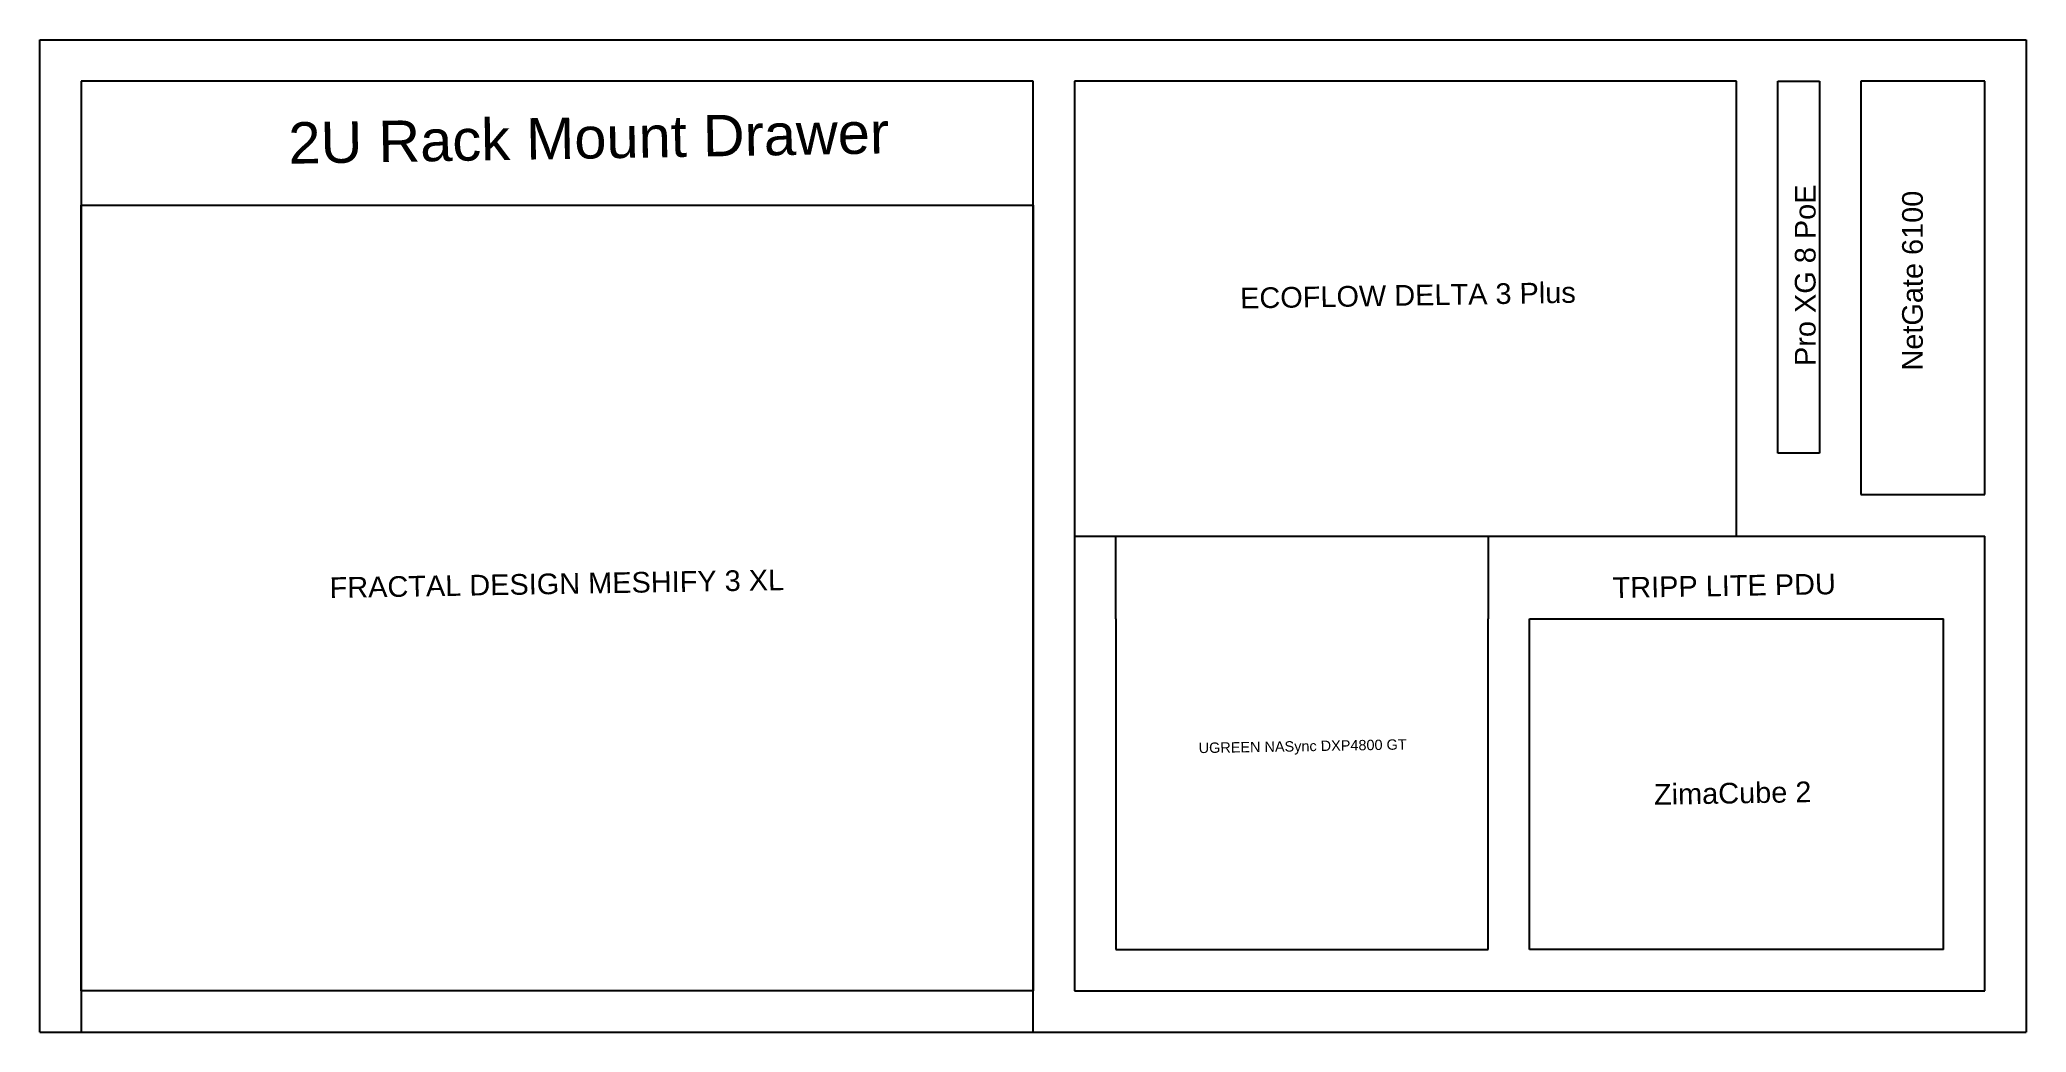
# Model space of a CAD drawing. Header units: inches. Extents: x 0 to 48, y 0 to 24.
import ezdxf

# ---------------------------------------------------------------- set-up
doc = ezdxf.new("R2010")
doc.units = ezdxf.units.IN
doc.header["$MEASUREMENT"] = 0
doc.layers.get('0').update_dxf_attribs({"lineweight": 25, "true_color": 0xffffff})
doc.styles.add('textstyle0', font='')
doc.styles.add('textstyle1', font='')
doc.styles.add('textstyle2', font='')
doc.styles.add('textstyle3', font='')
doc.styles.add('textstyle4', font='')
doc.styles.add('textstyle5', font='')
doc.styles.add('textstyle6', font='')
doc.styles.add('textstyle7', font='')
doc.styles.get('textstyle0').set_extended_font_data('Liberation Sans')
doc.styles.get('textstyle1').set_extended_font_data('Liberation Sans')
doc.styles.get('textstyle2').set_extended_font_data('Liberation Sans')
doc.styles.get('textstyle3').set_extended_font_data('Liberation Sans')
doc.styles.get('textstyle4').set_extended_font_data('Liberation Sans')
doc.styles.get('textstyle5').set_extended_font_data('Liberation Sans')
doc.styles.get('textstyle6').set_extended_font_data('Liberation Sans')
doc.styles.get('textstyle7').set_extended_font_data('Liberation Sans')

msp = doc.modelspace()

# ---------------------------------------------------------------- linework, layer by layer
for p, q in [((0, 0), (0, 24)), ((0, 24), (48, 24)), ((48, 24), (48, 0)), ((1, 23), (1, 0)), ((24, 23), (1, 23)), ((24, 0), (24, 23)), ((41, 23), (25, 23)), ((25, 23), (25, 12)), ((41, 12), (41, 23)), ((42, 23), (43, 23)), ((42, 14), (42, 23)), ((43, 23), (43, 14)), ((47, 23), (44, 23)), ((44, 23), (44, 13)), ((47, 13), (47, 23)), ((1, 1), (1, 20)), ((1, 20), (24, 20)), ((24, 20), (24, 1)), ((43, 14), (42, 14)), ((44, 13), (47, 13)), ((25, 12), (41, 12)), ((25, 12), (25, 1)), ((25, 12), (47, 12)), ((26, 10), (26, 12)), ((26, 12), (35, 12)), ((35, 12), (35, 10)), ((47, 1), (47, 12)), ((26, 10), (26, 2)), ((35, 2), (35, 10)), ((36, 2), (36, 10)), ((36, 10), (46, 10)), ((46, 2), (46, 10)), ((26, 2), (35, 2)), ((46, 2), (36, 2)), ((24, 1), (1, 1)), ((25, 1), (47, 1)), ((0, 0), (48, 0))]:
    msp.add_line(p, q)

# ---------------------------------------------------------------- texts
at = {"char_height": 1, "attachment_point": 1}
for s, insert, rotation, style in [('2U Rack Mount Drawer', (6, 22), 1, 'textstyle4'), ('\\H0.5;Pro XG 8 PoE', (42.409, 16.111), 90, 'textstyle0'), ('\\H0.5;NetGate 6100', (45, 16), 90, 'textstyle3'), ('\\H0.5;ECOFLOW DELTA 3 Plus', (29, 18), 1, 'textstyle7'), ('\\H0.5;FRACTAL DESIGN MESHIFY 3 XL', (7, 11), 1, 'textstyle5'), ('\\H0.5;TRIPP LITE PDU', (38, 11), 1, 'textstyle6'), ('\\H0.25;UGREEN NASync DXP4800 GT', (28, 7), 1, 'textstyle2'), ('\\H0.5;ZimaCube 2', (39, 6), 1, 'textstyle1')]:
    msp.add_mtext(s, dxfattribs=dict(at, insert=insert, rotation=rotation, style=style))

doc.saveas('drawing.dxf')
